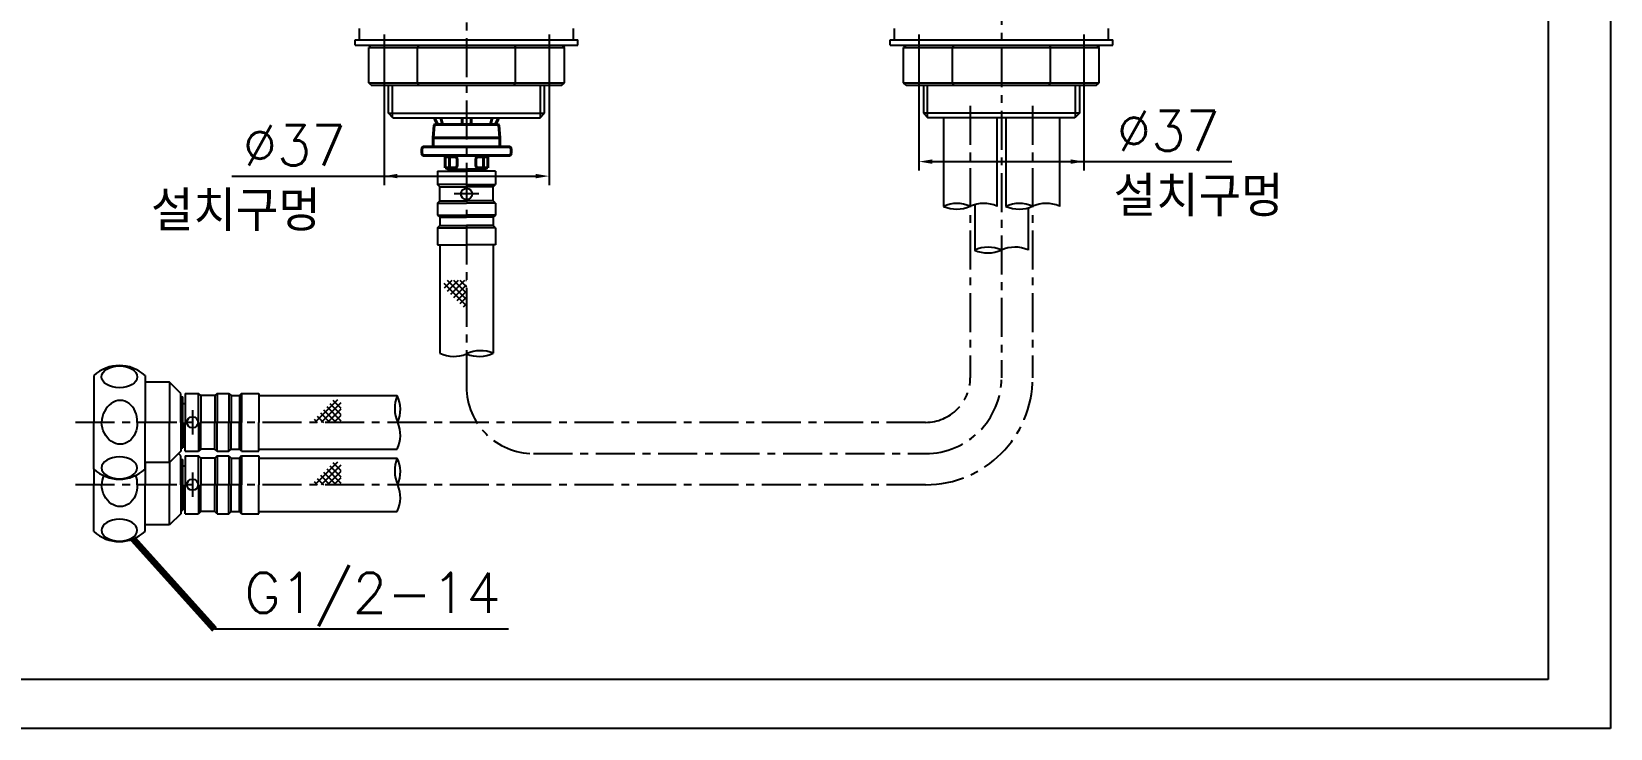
# Model space of a CAD drawing. Extents: x 9930 to 10524, y 9980 to 10400.
# Drawn here: x 10169.5 to 10523.7, y 9979.9 to 10136.2 of the extents above; entities that cross this region are included whole.
import ezdxf
from ezdxf.enums import TextEntityAlignment as Align

# ---------------------------------------------------------------- set-up
doc = ezdxf.new("R2010")
doc.units = 0
doc.header["$LTSCALE"] = 7
doc.header["$MEASUREMENT"] = 0
doc.linetypes.add('CENTER', pattern=[2, 1.25, -0.25, 0.25, -0.25])
doc.layers.get('0').update_dxf_attribs({"color": 2, "linetype": 'CONTINUOUS'})
for name, color, linetype in [('CL', 1, 'CENTER'), ('D', 2, 'CONTINUOUS'), ('DWG', 7, 'CONTINUOUS')]:
    doc.layers.add(name, color=color, linetype=linetype)
doc.styles.add('GHS', font='ROMANS', dxfattribs={"bigfont": 'GHS'})
doc.dimstyles.new('STANDARD$7', dxfattribs={"dimtxt": 3.5, "dimasz": 3, "dimexe": 1, "dimexo": 0.0625, "dimgap": 1, "dimtad": 1, "dimdec": 4, "dimzin": 0, "dimdsep": 46, "dimtxsty": 'GHS', "dimcen": 1, "dimclrt": 2, "dimadec": 0, "dimazin": 0, "dimtfac": 1, "dimtdec": 4, "dimtofl": 0, "dimtmove": 0, "dimatfit": 3, "dimfxl": 0, "dimtolj": 1, "dimtzin": 0, "dimarcsym": 0})

msp = doc.modelspace()

# ---------------------------------------------------------------- linework, layer by layer
for p, q in [((10523.67, 10399.88), (10523.67, 9979.88)), ((10523.67, 10399.88), (10523.67, 9979.88)), ((10523.67, 9979.88), (9929.67, 9979.88))]:
    msp.add_line(p, q)
at = {"color": 4}
for p, q in [((10509.67, 10365.88), (10509.67, 9990.88)), ((10509.67, 9990.88), (9960.67, 9990.88))]:
    msp.add_line(p, q, dxfattribs=at)
at = {"color": 2}
for p, q in [((10261.97, 10079.78), (10267.05, 10074.7)), ((10262.09, 10078.73), (10263.84, 10080.48)), ((10262.68, 10080.48), (10267.05, 10076.11)), ((10262.8, 10078.03), (10265.26, 10080.48)), ((10263.5, 10077.32), (10266.67, 10080.48)), ((10264.09, 10080.48), (10267.05, 10077.53)), ((10264.21, 10076.61), (10267.05, 10079.45)), ((10264.92, 10075.9), (10267.05, 10078.03)), ((10265.51, 10080.48), (10267.05, 10078.94)), ((10266.92, 10080.48), (10267.05, 10080.36)), ((10265.62, 10075.2), (10267.05, 10076.62)), ((10266.33, 10074.49), (10267.05, 10075.21)), ((10238.13, 10053.63), (10233.05, 10048.56)), ((10238.84, 10052.93), (10234.47, 10048.56)), ((10236.38, 10052.81), (10238.84, 10050.35)), ((10237.09, 10053.52), (10238.84, 10051.76)), ((10232.84, 10049.27), (10233.56, 10048.56)), ((10233.55, 10049.98), (10234.98, 10048.56)), ((10234.26, 10050.69), (10236.39, 10048.56)), ((10234.97, 10051.39), (10237.8, 10048.56)), ((10235.67, 10052.1), (10238.84, 10048.93)), ((10238.84, 10051.51), (10235.88, 10048.56)), ((10238.84, 10050.1), (10237.3, 10048.56)), ((10238.84, 10048.68), (10238.71, 10048.56)), ((10238.13, 10039.63), (10233.05, 10034.56)), ((10238.84, 10038.93), (10234.47, 10034.56)), ((10235.67, 10038.1), (10238.84, 10034.93)), ((10236.38, 10038.81), (10238.84, 10036.35)), ((10237.09, 10039.52), (10238.84, 10037.76)), ((10232.84, 10035.27), (10233.56, 10034.56)), ((10233.55, 10035.98), (10234.98, 10034.56)), ((10234.26, 10036.69), (10236.39, 10034.56)), ((10234.97, 10037.39), (10237.8, 10034.56)), ((10238.84, 10037.51), (10235.88, 10034.56)), ((10238.84, 10036.1), (10237.3, 10034.56)), ((10238.84, 10034.68), (10238.71, 10034.56))]:
    msp.add_line(p, q, dxfattribs=at)
at = {"color": 2, "linetype": 'Continuous'}
for centre, radius, start, end in [((10377.07, 10090.31), 7.37, 66.1725, 114.2454), ((10377.02, 10103.77), 7.37, 246.1725, 294.2454), ((10383.07, 10090.21), 7.48, 66.5742, 113.8437), ((10391.07, 10090.31), 7.37, 66.1725, 114.2454), ((10391.02, 10103.77), 7.37, 246.1725, 294.2454), ((10397.07, 10090.21), 7.48, 66.5742, 113.8437), ((10384.07, 10080.5), 7.37, 66.1725, 114.2454), ((10390.07, 10080.39), 7.48, 66.5742, 113.8437), ((10384.02, 10093.95), 7.37, 246.1725, 294.2454), ((10264.19, 10070.72), 7.37, 244.7924, 292.8559), ((10270.19, 10057.27), 7.37, 67.1441, 115.2076), ((10269.91, 10070.72), 7.37, 247.1441, 295.2076), ((10258.3, 10051.69), 7.37, 157.1441, 205.2076), ((10244.84, 10051.42), 7.37, 337.1441, 25.2076), ((10244.84, 10045.69), 7.37, 334.7924, 22.8559), ((10258.3, 10037.69), 7.37, 157.1441, 205.2076), ((10244.84, 10037.42), 7.37, 337.1441, 25.2076), ((10244.84, 10031.69), 7.37, 334.7924, 22.8559)]:
    msp.add_arc(centre, radius, start, end, dxfattribs=at)
at = {"layer": 'CL'}
for p, q in [((10267.05, 10316.76), (10267.05, 10056.44)), ((10387.05, 10244.49), (10387.05, 10058.56)), ((10380.05, 10119.58), (10380.05, 10058.56)), ((10394.05, 10119.58), (10394.05, 10058.56)), ((10269.8, 10099.83), (10264.3, 10099.83)), ((10205.57, 10051.31), (10205.57, 10045.81)), ((10370.05, 10048.56), (10179.28, 10048.56)), ((10282.05, 10041.56), (10370.05, 10041.56)), ((10370.05, 10034.56), (10179.28, 10034.56)), ((10205.57, 10037.31), (10205.57, 10031.81))]:
    msp.add_line(p, q, dxfattribs=at)
for centre, radius, start, end in [((10282.05, 10056.56), 15, 180, 270), ((10370.05, 10058.56), 10, 270, 0), ((10370.05, 10058.56), 24, 270, 0), ((10370.05, 10058.56), 17, 270, 0)]:
    msp.add_arc(centre, radius, start, end, dxfattribs=at)
at = {"layer": 'D'}
for p, q in [((10248.55, 10135.59), (10248.55, 10101.82)), ((10285.55, 10135.59), (10285.55, 10101.82)), ((10368.55, 10135.59), (10368.55, 10105.07)), ((10405.55, 10135.59), (10405.55, 10105.07)), ((10250.45, 10117.01), (10250.45, 10124.21)), ((10283.65, 10117.01), (10283.65, 10124.21)), ((10370.45, 10117.01), (10370.45, 10124.21)), ((10403.65, 10117.01), (10403.65, 10124.21)), ((10371.55, 10107.07), (10438.73, 10107.07)), ((10214.36, 10103.82), (10282.55, 10103.82)), ((10276.5, 10002.12), (10210.52, 10002.12))]:
    msp.add_line(p, q, dxfattribs=at)
for points in [[(10371.55, 10107.57), (10371.55, 10106.57), (10368.55, 10107.07)], [(10402.55, 10107.57), (10402.55, 10106.57), (10405.55, 10107.07)], [(10251.55, 10104.32), (10251.55, 10103.32), (10248.55, 10103.82)], [(10282.55, 10104.32), (10282.55, 10103.32), (10285.55, 10103.82)]]:
    msp.add_solid(points, dxfattribs=at)
at = {"layer": 'DWG'}
for p, q in [((10242.05, 10134.41), (10292.05, 10134.41)), ((10242.05, 10133.21), (10242.05, 10134.41)), ((10243.05, 10134.41), (10243.05, 10136.91)), ((10291.05, 10134.41), (10291.05, 10136.91)), ((10292.05, 10133.21), (10292.05, 10134.41)), ((10362.05, 10134.41), (10412.05, 10134.41)), ((10362.05, 10133.21), (10362.05, 10134.41)), ((10363.05, 10134.41), (10363.05, 10136.91)), ((10411.05, 10134.41), (10411.05, 10136.91)), ((10412.05, 10133.21), (10412.05, 10134.41)), ((10242.05, 10133.21), (10292.05, 10133.21)), ((10245.69, 10133.21), (10245.11, 10132.71)), ((10245.11, 10132.71), (10288.99, 10132.71)), ((10245.11, 10124.71), (10245.11, 10132.71)), ((10256.37, 10133.21), (10256.08, 10132.71)), ((10256.08, 10124.71), (10256.08, 10132.71)), ((10277.73, 10133.21), (10278.02, 10132.71)), ((10278.02, 10124.71), (10278.02, 10132.71)), ((10288.41, 10133.21), (10288.99, 10132.71)), ((10288.99, 10124.71), (10288.99, 10132.71)), ((10362.05, 10133.21), (10412.05, 10133.21)), ((10365.69, 10133.21), (10365.11, 10132.71)), ((10365.11, 10132.71), (10408.99, 10132.71)), ((10365.11, 10124.71), (10365.11, 10132.71)), ((10376.37, 10133.21), (10376.08, 10132.71)), ((10376.08, 10124.71), (10376.08, 10132.71)), ((10397.73, 10133.21), (10398.02, 10132.71)), ((10398.02, 10124.71), (10398.02, 10132.71)), ((10408.41, 10133.21), (10408.99, 10132.71)), ((10408.99, 10124.71), (10408.99, 10132.71)), ((10245.11, 10124.71), (10288.99, 10124.71)), ((10245.69, 10124.21), (10245.11, 10124.71)), ((10245.69, 10124.21), (10288.41, 10124.21)), ((10249.55, 10117.91), (10249.55, 10124.21)), ((10256.37, 10124.21), (10256.08, 10124.71)), ((10277.73, 10124.21), (10278.02, 10124.71)), ((10284.55, 10117.91), (10284.55, 10124.21)), ((10288.41, 10124.21), (10288.99, 10124.71)), ((10365.11, 10124.71), (10408.99, 10124.71)), ((10365.69, 10124.21), (10365.11, 10124.71)), ((10365.69, 10124.21), (10408.41, 10124.21)), ((10369.55, 10124.21), (10369.55, 10117.91)), ((10376.37, 10124.21), (10376.08, 10124.71)), ((10397.73, 10124.21), (10398.02, 10124.71)), ((10404.55, 10124.21), (10404.55, 10117.91)), ((10408.41, 10124.21), (10408.99, 10124.71)), ((10249.55, 10117.91), (10284.55, 10117.91)), ((10250.55, 10116.91), (10249.55, 10117.91)), ((10250.55, 10116.91), (10283.55, 10116.91)), ((10283.55, 10116.91), (10284.55, 10117.91)), ((10404.55, 10117.91), (10369.55, 10117.91)), ((10369.55, 10117.91), (10370.55, 10116.91)), ((10403.55, 10116.91), (10370.55, 10116.91)), ((10374.05, 10116.91), (10374.05, 10097.03)), ((10386.05, 10116.91), (10386.05, 10097.03)), ((10388.05, 10116.91), (10388.05, 10097.03)), ((10400.05, 10116.91), (10400.05, 10097.03)), ((10400.05, 10116.91), (10400.05, 10097.03)), ((10404.55, 10117.91), (10403.55, 10116.91)), ((10262.55, 10108.16), (10262.55, 10108.41)), ((10262.85, 10105.41), (10267.05, 10105.41)), ((10263.05, 10105.41), (10263.05, 10104.91)), ((10271.25, 10105.41), (10267.05, 10105.41)), ((10271.05, 10105.41), (10271.05, 10104.91)), ((10271.55, 10108.16), (10271.55, 10108.41)), ((10260.55, 10104.91), (10260.55, 10101.91)), ((10260.55, 10104.91), (10267.05, 10104.91)), ((10261.05, 10101.41), (10260.55, 10101.91)), ((10267.05, 10101.91), (10260.55, 10101.91)), ((10273.55, 10104.91), (10267.05, 10104.91)), ((10267.05, 10101.91), (10273.55, 10101.91)), ((10273.05, 10101.41), (10273.55, 10101.91)), ((10273.55, 10104.91), (10273.55, 10101.91)), ((10261.05, 10098.24), (10261.05, 10101.41)), ((10261.05, 10101.41), (10267.05, 10101.41)), ((10273.05, 10101.41), (10267.05, 10101.41)), ((10273.05, 10098.24), (10273.05, 10101.41)), ((10260.55, 10097.74), (10261.05, 10098.24)), ((10260.55, 10097.74), (10267.05, 10097.74)), ((10260.55, 10097.74), (10260.55, 10095.08)), ((10260.55, 10095.08), (10267.05, 10095.08)), ((10260.55, 10095.08), (10261.05, 10094.58)), ((10261.05, 10098.24), (10267.05, 10098.24)), ((10273.05, 10098.24), (10267.05, 10098.24)), ((10273.55, 10097.74), (10267.05, 10097.74)), ((10273.55, 10095.08), (10267.05, 10095.08)), ((10273.55, 10097.74), (10273.05, 10098.24)), ((10273.55, 10095.08), (10273.05, 10094.58)), ((10273.55, 10097.74), (10273.55, 10095.08)), ((10381.05, 10097.41), (10381.05, 10087.22)), ((10393.05, 10096.68), (10393.05, 10087.22)), ((10393.05, 10096.68), (10393.05, 10087.22)), ((10260.55, 10092.24), (10261.05, 10092.74)), ((10260.55, 10092.24), (10267.05, 10092.24)), ((10260.55, 10092.24), (10260.55, 10088.41)), ((10261.05, 10094.58), (10267.05, 10094.58)), ((10261.05, 10094.58), (10261.05, 10092.74)), ((10261.05, 10092.74), (10267.05, 10092.74)), ((10273.05, 10094.58), (10267.05, 10094.58)), ((10273.05, 10092.74), (10267.05, 10092.74)), ((10273.55, 10092.24), (10267.05, 10092.24)), ((10273.05, 10094.58), (10273.05, 10092.74)), ((10273.55, 10092.24), (10273.05, 10092.74)), ((10273.55, 10092.24), (10273.55, 10088.41)), ((10260.55, 10088.41), (10267.05, 10088.41)), ((10261.05, 10088.41), (10261.05, 10064.06)), ((10273.55, 10088.41), (10267.05, 10088.41)), ((10273.05, 10088.41), (10273.05, 10064.06)), ((10183.43, 10059.06), (10183.43, 10048.56)), ((10194.93, 10059.06), (10194.93, 10048.56)), ((10200.43, 10057.56), (10194.93, 10057.56)), ((10202.93, 10055.06), (10200.43, 10057.56)), ((10200.43, 10057.56), (10200.43, 10048.56)), ((10202.93, 10048.56), (10202.93, 10055.06)), ((10202.93, 10048.56), (10202.93, 10055.06)), ((10202.93, 10054.26), (10203.43, 10054.26)), ((10203.43, 10048.56), (10203.43, 10054.26)), ((10203.43, 10052.81), (10203.43, 10054.26)), ((10203.43, 10052.81), (10203.93, 10052.81)), ((10203.93, 10055.06), (10206.93, 10055.06)), ((10203.93, 10055.06), (10203.93, 10048.56)), ((10207.43, 10054.56), (10206.93, 10055.06)), ((10206.93, 10048.56), (10206.93, 10055.06)), ((10210.6, 10054.56), (10207.43, 10054.56)), ((10207.43, 10054.56), (10207.43, 10048.56)), ((10211.1, 10055.06), (10210.6, 10054.56)), ((10210.6, 10054.56), (10210.6, 10048.56)), ((10211.1, 10055.06), (10213.75, 10055.06)), ((10211.1, 10055.06), (10211.1, 10048.56)), ((10213.75, 10055.06), (10214.25, 10054.56)), ((10213.75, 10055.06), (10213.75, 10048.56)), ((10214.25, 10054.56), (10216.1, 10054.56)), ((10214.25, 10054.56), (10214.25, 10048.56)), ((10216.6, 10055.06), (10216.1, 10054.56)), ((10216.1, 10054.56), (10216.1, 10048.56)), ((10216.6, 10055.06), (10220.43, 10055.06)), ((10216.6, 10055.06), (10216.6, 10048.56)), ((10220.43, 10055.06), (10220.43, 10048.56)), ((10220.43, 10054.56), (10251.51, 10054.56)), ((10183.43, 10038.06), (10183.43, 10048.56)), ((10194.93, 10038.06), (10194.93, 10048.56)), ((10200.43, 10039.56), (10200.43, 10048.56)), ((10202.93, 10048.56), (10202.93, 10042.06)), ((10202.93, 10048.56), (10202.93, 10042.06)), ((10203.43, 10048.56), (10203.43, 10042.86)), ((10203.93, 10042.06), (10203.93, 10048.56)), ((10206.93, 10048.56), (10206.93, 10042.06)), ((10207.43, 10042.56), (10207.43, 10048.56)), ((10210.6, 10042.56), (10210.6, 10048.56)), ((10211.1, 10042.06), (10211.1, 10048.56)), ((10213.75, 10042.06), (10213.75, 10048.56)), ((10214.25, 10042.56), (10214.25, 10048.56)), ((10216.1, 10042.56), (10216.1, 10048.56)), ((10216.6, 10042.06), (10216.6, 10048.56)), ((10220.43, 10042.06), (10220.43, 10048.56)), ((10202.93, 10042.06), (10200.43, 10039.56)), ((10202.93, 10042.86), (10203.43, 10042.86)), ((10203.43, 10044.31), (10203.43, 10042.86)), ((10203.43, 10044.31), (10203.93, 10044.31)), ((10203.93, 10042.06), (10206.93, 10042.06)), ((10207.43, 10042.56), (10206.93, 10042.06)), ((10210.6, 10042.56), (10207.43, 10042.56)), ((10211.1, 10042.06), (10210.6, 10042.56)), ((10211.1, 10042.06), (10213.75, 10042.06)), ((10213.75, 10042.06), (10214.25, 10042.56)), ((10214.25, 10042.56), (10216.1, 10042.56)), ((10216.6, 10042.06), (10216.1, 10042.56)), ((10216.6, 10042.06), (10220.43, 10042.06)), ((10220.43, 10042.56), (10251.51, 10042.56)), ((10200.43, 10039.56), (10194.93, 10039.56)), ((10194.93, 10039.56), (10194.93, 10034.56)), ((10200.43, 10039.56), (10200.43, 10034.56)), ((10202.93, 10041.06), (10202.43, 10041.56)), ((10202.93, 10034.56), (10202.93, 10041.06)), ((10202.93, 10034.56), (10202.93, 10041.06)), ((10202.93, 10040.26), (10203.43, 10040.26)), ((10203.43, 10034.56), (10203.43, 10040.26)), ((10203.43, 10038.81), (10203.43, 10040.26)), ((10203.43, 10038.81), (10203.93, 10038.81)), ((10203.93, 10041.06), (10206.93, 10041.06)), ((10203.93, 10041.06), (10203.93, 10034.56)), ((10207.43, 10040.56), (10206.93, 10041.06)), ((10206.93, 10034.56), (10206.93, 10041.06)), ((10210.6, 10040.56), (10207.43, 10040.56)), ((10207.43, 10040.56), (10207.43, 10034.56)), ((10211.1, 10041.06), (10210.6, 10040.56)), ((10210.6, 10040.56), (10210.6, 10034.56)), ((10211.1, 10041.06), (10213.75, 10041.06)), ((10211.1, 10041.06), (10211.1, 10034.56)), ((10213.75, 10041.06), (10214.25, 10040.56)), ((10213.75, 10041.06), (10213.75, 10034.56)), ((10214.25, 10040.56), (10216.1, 10040.56)), ((10214.25, 10040.56), (10214.25, 10034.56)), ((10216.6, 10041.06), (10216.1, 10040.56)), ((10216.1, 10040.56), (10216.1, 10034.56)), ((10216.6, 10041.06), (10220.43, 10041.06)), ((10216.6, 10041.06), (10216.6, 10034.56)), ((10220.43, 10041.06), (10220.43, 10034.56)), ((10220.43, 10040.56), (10251.51, 10040.56)), ((10183.43, 10038.06), (10183.43, 10034.56)), ((10183.43, 10024.06), (10183.43, 10034.56)), ((10194.93, 10024.06), (10194.93, 10034.56)), ((10200.43, 10025.56), (10200.43, 10034.56)), ((10202.93, 10034.56), (10202.93, 10028.06)), ((10202.93, 10034.56), (10202.93, 10028.06)), ((10203.43, 10034.56), (10203.43, 10028.86)), ((10203.93, 10028.06), (10203.93, 10034.56)), ((10206.93, 10034.56), (10206.93, 10028.06)), ((10207.43, 10028.56), (10207.43, 10034.56)), ((10210.6, 10028.56), (10210.6, 10034.56)), ((10211.1, 10028.06), (10211.1, 10034.56)), ((10213.75, 10028.06), (10213.75, 10034.56)), ((10214.25, 10028.56), (10214.25, 10034.56)), ((10216.1, 10028.56), (10216.1, 10034.56)), ((10216.6, 10028.06), (10216.6, 10034.56)), ((10220.43, 10028.06), (10220.43, 10034.56)), ((10202.93, 10028.06), (10200.43, 10025.56)), ((10202.93, 10028.86), (10203.43, 10028.86)), ((10203.43, 10030.31), (10203.43, 10028.86)), ((10203.43, 10030.31), (10203.93, 10030.31)), ((10203.93, 10028.06), (10206.93, 10028.06)), ((10207.43, 10028.56), (10206.93, 10028.06)), ((10210.6, 10028.56), (10207.43, 10028.56)), ((10211.1, 10028.06), (10210.6, 10028.56)), ((10211.1, 10028.06), (10213.75, 10028.06)), ((10213.75, 10028.06), (10214.25, 10028.56)), ((10214.25, 10028.56), (10216.1, 10028.56)), ((10216.6, 10028.06), (10216.1, 10028.56)), ((10216.6, 10028.06), (10220.43, 10028.06)), ((10220.43, 10028.56), (10251.51, 10028.56)), ((10200.43, 10025.56), (10194.93, 10025.56))]:
    msp.add_line(p, q, dxfattribs=at)
at = {"layer": 'DWG', "lineweight": 40}
for p, q in [((10260.55, 10115.41), (10260.01, 10116.49)), ((10261.3, 10116.91), (10261.67, 10115.41)), ((10266.05, 10115.91), (10266.05, 10116.91)), ((10268.05, 10115.91), (10268.05, 10116.91)), ((10272.8, 10116.91), (10272.42, 10115.41)), ((10273.55, 10115.41), (10274.09, 10116.49)), ((10259.55, 10112.41), (10259.78, 10115.23)), ((10259.98, 10115.41), (10267.05, 10115.41)), ((10274.11, 10115.41), (10267.05, 10115.41)), ((10274.55, 10112.41), (10274.31, 10115.23)), ((10257.05, 10108.91), (10257.05, 10109.91)), ((10257.55, 10110.41), (10267.05, 10110.41)), ((10259.55, 10112.41), (10267.05, 10112.41)), ((10259.55, 10110.41), (10259.55, 10112.41)), ((10274.55, 10112.41), (10267.05, 10112.41)), ((10276.55, 10110.41), (10267.05, 10110.41)), ((10274.55, 10110.41), (10274.55, 10112.41)), ((10277.05, 10108.91), (10277.05, 10109.91)), ((10257.55, 10108.41), (10267.05, 10108.41)), ((10262.25, 10105.66), (10262.25, 10108.16)), ((10262.25, 10108.16), (10264.44, 10108.16)), ((10262.25, 10105.66), (10264.44, 10105.66)), ((10263.26, 10108.01), (10263.26, 10105.81)), ((10264.94, 10107.66), (10264.94, 10106.16)), ((10276.55, 10108.41), (10267.05, 10108.41)), ((10269.15, 10107.66), (10269.15, 10106.16)), ((10271.85, 10108.16), (10269.65, 10108.16)), ((10271.85, 10105.66), (10269.65, 10105.66)), ((10270.83, 10108.01), (10270.83, 10105.81)), ((10271.85, 10105.66), (10271.85, 10108.16))]:
    msp.add_line(p, q, dxfattribs=at)
at = {"layer": 'DWG'}
for centre in [(10267.05, 10099.83), (10205.57, 10048.56), (10205.57, 10034.56)]:
    msp.add_circle(centre, 1.25, dxfattribs=at)
at = {"layer": 'DWG', "lineweight": 40}
for centre, radius, start, end in [((10261.8, 10117.38), 2, 193.6546, 206.5651), ((10272.3, 10117.38), 2, 333.4349, 346.3454), ((10259.98, 10115.21), 0.2, 90, 175.2364), ((10267.05, 10115.91), 1, 180, 210), ((10267.05, 10115.91), 1, 330, 0), ((10274.11, 10115.21), 0.2, 4.7636, 90), ((10257.55, 10109.91), 0.5, 90, 180), ((10276.55, 10109.91), 0.5, 0, 90), ((10257.55, 10108.91), 0.5, 180, 270), ((10263.41, 10108.01), 0.15, 90, 180), ((10263.41, 10105.81), 0.15, 180, 270), ((10264.44, 10107.66), 0.5, 0, 90), ((10264.44, 10106.16), 0.5, 270, 0), ((10269.65, 10107.66), 0.5, 90, 180), ((10269.65, 10106.16), 0.5, 180, 270), ((10270.68, 10108.01), 0.15, 0, 90), ((10270.68, 10105.81), 0.15, 270, 0), ((10276.55, 10108.91), 0.5, 270, 0)]:
    msp.add_arc(centre, radius, start, end, dxfattribs=at)
at = {"layer": 'DWG'}
for centre, radius, start, end in [((10262.85, 10105.71), 0.3, 189.5941, 270), ((10271.25, 10105.71), 0.3, 270, 350.4059), ((10189.18, 10052.83), 8.47, 47.2588, 132.7412), ((10189.18, 10044.28), 8.47, 227.2588, 312.7412), ((10189.18, 10030.28), 8.47, 227.2588, 312.7412)]:
    msp.add_arc(centre, radius, start, end, dxfattribs=at)
msp.add_ellipse((10189.18, 10058.76), major_axis=(4, 0), ratio=0.612372, dxfattribs=at)
for centre, start_param, end_param in [((10189.18, 10048.56), -1.483985, 1.657608), ((10189.18, 10034.56), 1.229314, 1.657608), ((10189.18, 10034.56), -1.483985, -1.042205)]:
    msp.add_ellipse(centre, major_axis=(0.52, 4.89), ratio=0.812554, start_param=start_param, end_param=end_param, dxfattribs=at)
at = {"layer": 'DWG', "extrusion": (0, 0, -1)}
for centre in [(10189.18, 10048.56), (10189.18, 10034.56)]:
    msp.add_ellipse(centre, major_axis=(0.52, -4.89), ratio=0.812554, start_param=-1.483985, end_param=1.657608, dxfattribs=at)
for centre in [(10189.18, 10038.35), (10189.18, 10024.35)]:
    msp.add_ellipse(centre, major_axis=(4, 0), ratio=0.612372, dxfattribs=at)

# ---------------------------------------------------------------- texts
at = {"layer": 'DWG', "style": 'GHS'}
for s, p in [('%%C37', (10412.92, 10109.47)), ('%%C37', (10216.83, 10106.22)), ('설치구멍', (10412.23, 10094.76)), ('설치구멍', (10196.25, 10091.51))]:
    msp.add_text(s, height=9, dxfattribs=at).set_placement(p)
msp.add_text('G1/2-14', height=9, dxfattribs=at).set_placement((10274.69, 10005.81), align=Align.RIGHT)

# ---------------------------------------------------------------- leaders
at = {"layer": 'D'}
msp.add_leader([(10192.29, 10022.4), (10210.52, 10002.12)], dimstyle='STANDARD$7', override={"dimexe": 2, "dimexo": 1, "dimtad": 0, "dimcen": 0, "dimclrd": 256, "dimclre": 256, "dimclrt": 256, "dimadec": 4, "dimtfac": 0.5, "dimtix": 1, "dimtofl": 1, "dimtmove": 2, "dimlwd": 65535, "dimlwe": 65535}, dxfattribs=at)

doc.saveas('drawing.dxf')
